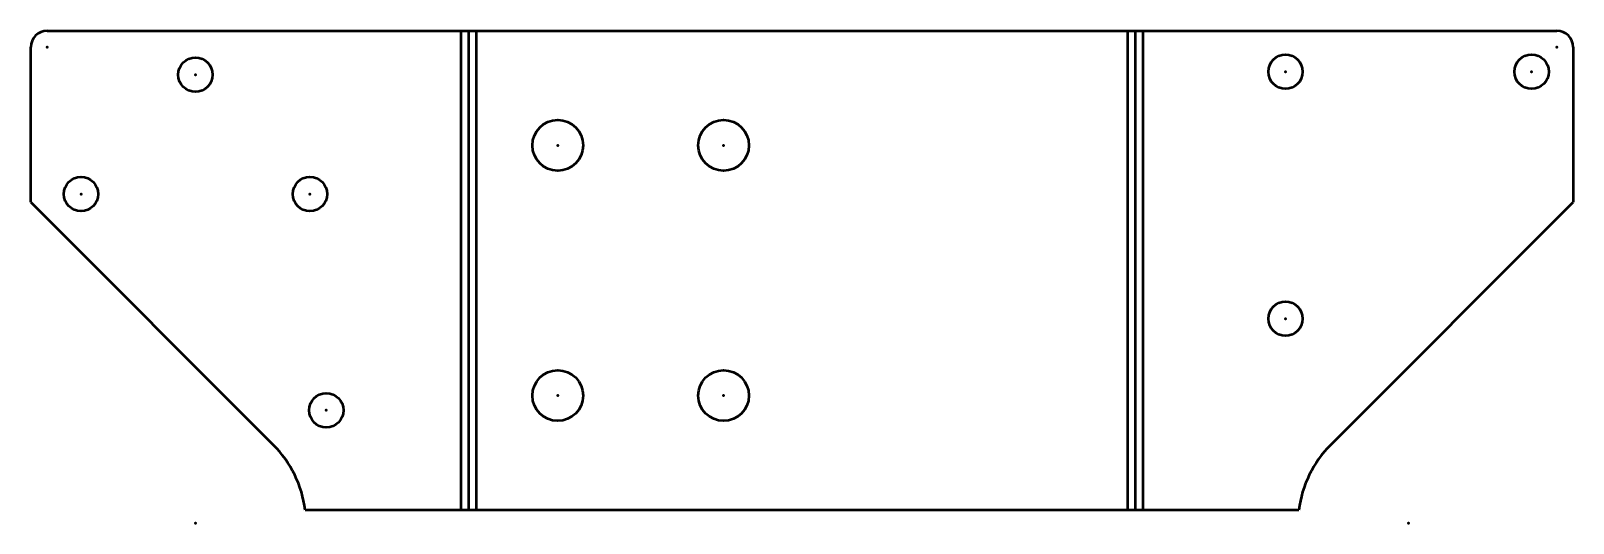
# Model space of a CAD drawing. Header units: millimetres. Extents: x -68 to 26.3, y -30.1 to 0.
import ezdxf

# ---------------------------------------------------------------- set-up
doc = ezdxf.new("R2010")
doc.units = ezdxf.units.MM
for name, color, linetype, lineweight in [('IV_ARC_CENTERS', 7, 'Continuous', 50), ('IV_BEND_DOWN', 7, 'Continuous', 50), ('IV_INTERIOR_PROFILES', 7, 'Continuous', 50), ('IV_OUTER_PROFILE', 7, 'Continuous', 50), ('IV_TANGENT', 7, 'Continuous', 50)]:
    doc.layers.add(name, color=color, linetype=linetype, lineweight=lineweight)

msp = doc.modelspace()

# ---------------------------------------------------------------- linework, layer by layer
at = {"layer": 'IV_ARC_CENTERS'}
for p in [(-67.009, -1), (25.33, -1), (-57.939, -2.68), (8.735, -2.5), (23.785, -2.5), (-35.779, -7), (-25.639, -7), (-64.939, -9.98), (-50.939, -9.98), (8.735, -17.6), (-35.779, -22.3), (-25.639, -22.3), (-49.939, -23.2), (-57.939, -30.1), (16.26, -30.1)]:
    msp.add_point(p, dxfattribs=at)
at = {"layer": 'IV_BEND_DOWN'}
for p, q in [((-41.229, 0), (-41.229, -29.3)), ((-0.45, -29.3), (-0.45, 0))]:
    msp.add_line(p, q, dxfattribs=at)
at = {"layer": 'IV_INTERIOR_PROFILES'}
for centre, radius in [((-57.939, -2.68), 1.05), ((8.735, -2.5), 1.05), ((23.785, -2.5), 1.05), ((-35.779, -7), 1.55), ((-25.639, -7), 1.55), ((-64.939, -9.98), 1.05), ((-50.939, -9.98), 1.05), ((8.735, -17.6), 1.05), ((-35.779, -22.3), 1.55), ((-25.639, -22.3), 1.55), ((-49.939, -23.2), 1.05)]:
    msp.add_circle(centre, radius, dxfattribs=at)
at = {"layer": 'IV_OUTER_PROFILE'}
for p, q in [((-67.009, 0), (25.33, 0)), ((-68.009, -10.484), (-68.009, -1)), ((26.33, -1), (26.33, -10.484)), ((-68.009, -10.484), (-53.166, -25.327)), ((11.487, -25.327), (26.33, -10.484)), ((9.558, -29.3), (-51.236, -29.3))]:
    msp.add_line(p, q, dxfattribs=at)
for centre, radius, start, end in [((-67.009, -1), 1, 90, 180), ((25.33, -1), 1, 0, 90), ((-57.939, -30.1), 6.75, 6.80661, 45), ((16.26, -30.1), 6.75, 135, 173.19339)]:
    msp.add_arc(centre, radius, start, end, dxfattribs=at)
at = {"layer": 'IV_TANGENT'}
for p, q in [((-41.679, -29.3), (-41.679, 0)), ((-40.779, 0), (-40.779, -29.3)), ((-0.899, -29.3), (-0.899, 0)), ((0, 0), (0, -29.3))]:
    msp.add_line(p, q, dxfattribs=at)

doc.saveas('drawing.dxf')
